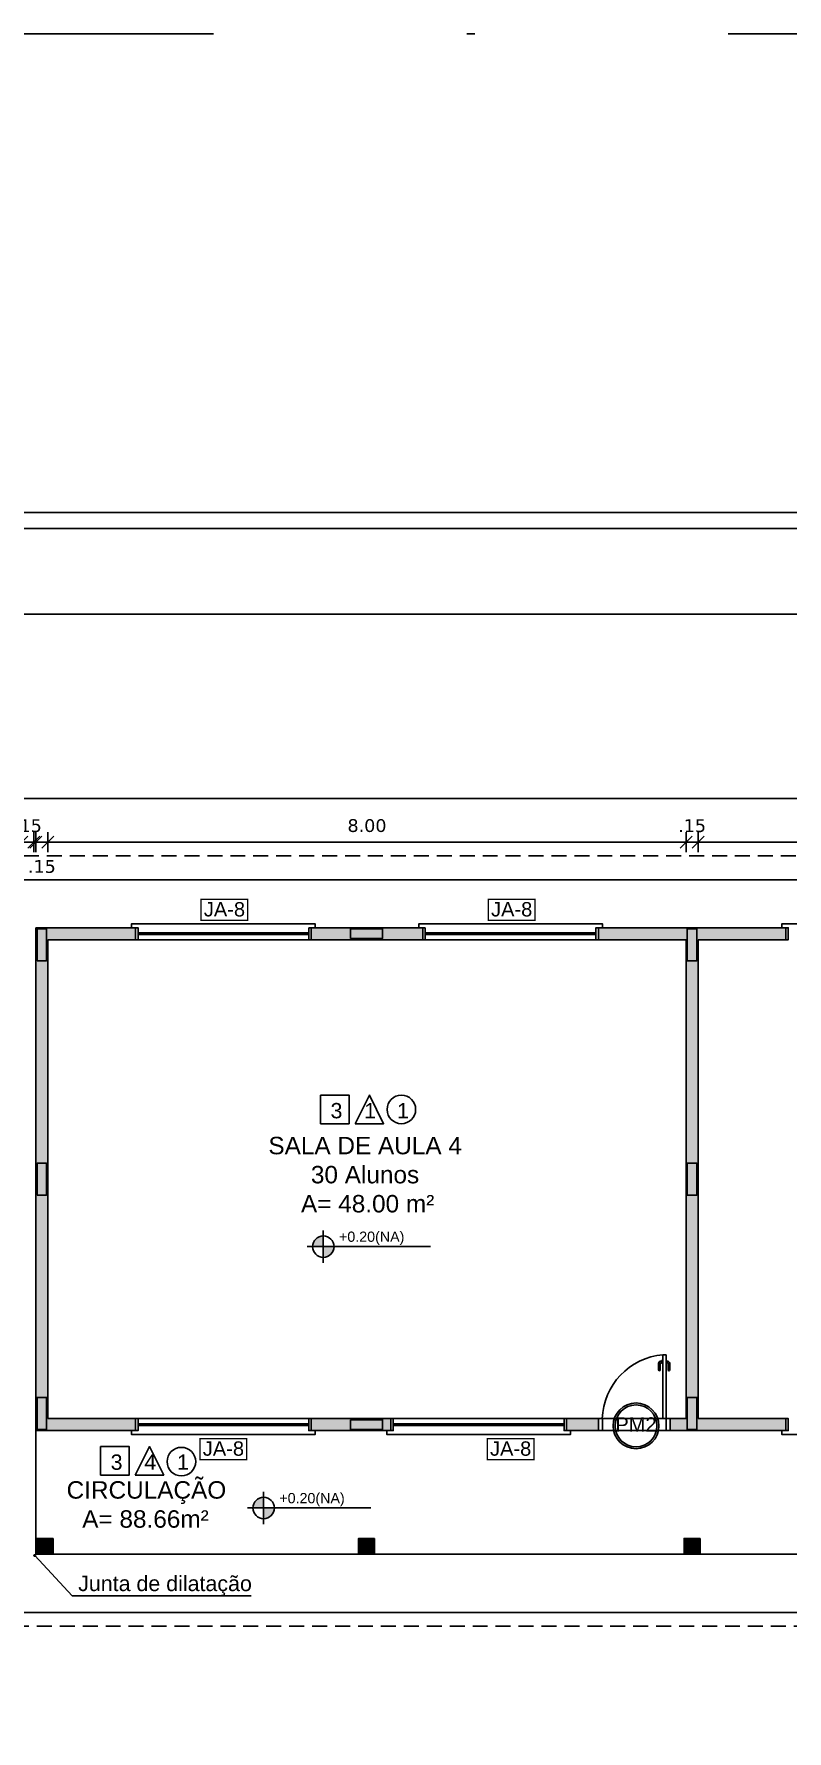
# Model space of a CAD drawing. Header units: millimetres. Extents: x 276 to 399, y 18 to 110.
# Drawn here: x 344.21 to 353.65, y 88.41 to 109.67 of the extents above; entities that cross this region are included whole.
import ezdxf

# ---------------------------------------------------------------- set-up
doc = ezdxf.new("R2010")
doc.units = ezdxf.units.MM
doc.header["$LTSCALE"] = 0.005
doc.header["$PDMODE"] = 3
for name, pattern in [('DASHDOT', [25.4, 12.7, -6.35, 0, -6.35]), ('HIDDEN', [9.525, 6.35, -3.175]), ('TRACEJADO_G', [0.375, 0.25, -0.125])]:
    doc.linetypes.add(name, pattern=pattern)
doc.layers.get('0').update_dxf_attribs({"linetype": 'CONTINUOUS'})
doc.layers.get('Defpoints').update_dxf_attribs({"linetype": 'CONTINUOUS'})
for name, color, linetype in [('A-COTAS', 1, 'CONTINUOUS'), ('A-HACHURAPARED', 254, 'CONTINUOUS'), ('A-MURO', 2, 'CONTINUOUS'), ('A-PAREDE', 5, 'CONTINUOUS'), ('A-PISOS-CTEL', 2, 'TRACEJADO_G'), ('A-PISOS-NIVEL', 1, 'CONTINUOUS'), ('A-PORTA', 3, 'CONTINUOUS'), ('A-SOLEIRA', 251, 'CONTINUOUS'), ('AR-ESQ', 2, 'CONTINUOUS'), ('AR-VEGETAÇÃO_árvores', 96, 'HIDDEN'), ('ARQ-CTA-1_100', 1, 'CONTINUOUS'), ('ARQ-PIS-VISTA', 8, 'CONTINUOUS'), ('ARQ-PISO-005', 13, 'CONTINUOUS'), ('ARQ-SMB-1_075', 1, 'CONTINUOUS'), ('ARQ-SMB-1_100', 1, 'CONTINUOUS'), ('ARQ-TXT-1_050', 2, 'CONTINUOUS'), ('ARQ-TXT-1_075', 2, 'CONTINUOUS'), ('ARQ-TXT-1_100', 2, 'CONTINUOUS')]:
    doc.layers.add(name, color=color, linetype=linetype)
doc.styles.add('A20', font='arial.ttf', dxfattribs={"height": 0.2})
doc.styles.add('ESC-50-A20', font='arial.ttf', dxfattribs={"height": 0.1})
doc.styles.add('FNDE Texto Cota 0100', font='verdana.ttf', dxfattribs={"height": 0.16})
doc.dimstyles.new('FNDE 1-0100', dxfattribs={"dimscale": 2.5, "dimtxt": 0.16, "dimasz": 0.05, "dimexe": 0.15, "dimexo": 0.15, "dimgap": 0.05, "dimtad": 1, "dimzin": 4, "dimdsep": 46, "dimtxsty": 'FNDE Texto Cota 0100', "dimblk": 'tic', "dimcen": 0.15, "dimdle": 0.15, "dimse1": 1, "dimse2": 1, "dimclrd": 251, "dimclre": 251, "dimclrt": 256, "dimaunit": 1, "dimadec": 3, "dimazin": 0, "dimtfac": 1, "dimtix": 1, "dimtmove": 2, "dimatfit": 3, "dimldrblk": 'tic', "dimfxl": 0.15, "dimtvp": 1, "dimtolj": 1, "dimtzin": 0, "dimarcsym": 0})

# ---------------------------------------------------------------- blocks, each defined once
blk = doc.blocks.new('tic')
at = {"color": 251}
for p, q in [((-1, 0), (1, 0)), ((0, -1), (0, 1))]:
    blk.add_line(p, q, dxfattribs=at)
blk.add_line((-0.6, -0.6), (0.6, 0.6))
blk = doc.blocks.new('*D81')
at = {"layer": 'ARQ-CTA-1_100', "color": 251, "lineweight": -2, "transparency": 16777216}
for p, q in [((344.105, 99.546), (343.98, 99.546)), ((344.23, 99.546), (344.38, 99.546)), ((344.505, 99.546), (344.63, 99.546))]:
    blk.add_line(p, q, dxfattribs=at)
at = {"layer": 'Defpoints', "color": 0, "transparency": 16777216}
for p in [(344.38, 99.546), (344.23, 97.921), (344.38, 97.921)]:
    blk.add_point(p, dxfattribs=at)
at = {"layer": 'ARQ-CTA-1_100', "color": 251, "lineweight": -2, "transparency": 16777216, "xscale": 0.125, "yscale": 0.125, "zscale": 0.125}
blk.add_blockref('tic', (344.23, 99.546), dxfattribs=at)
at = {"layer": 'ARQ-CTA-1_100', "color": 251, "lineweight": -2, "transparency": 16777216, "xscale": 0.125, "yscale": 0.125, "zscale": 0.125, "rotation": 180}
blk.add_blockref('tic', (344.38, 99.546), dxfattribs=at)
at = {"layer": 'ARQ-CTA-1_100', "transparency": 16777216, "insert": (344.305, 99.242), "char_height": 0.16, "attachment_point": 5, "style": 'FNDE Texto Cota 0100'}
blk.add_mtext('\\A1;.15', dxfattribs=at)
blk = doc.blocks.new('*D82')
at = {"layer": 'ARQ-CTA-1_100', "color": 251, "lineweight": -2, "transparency": 16777216}
blk.add_line((344.505, 99.546), (352.255, 99.546), dxfattribs=at)
at = {"layer": 'Defpoints', "color": 0, "transparency": 16777216}
for p in [(352.38, 99.546), (344.38, 97.921), (352.38, 97.921)]:
    blk.add_point(p, dxfattribs=at)
at = {"layer": 'ARQ-CTA-1_100', "color": 251, "lineweight": -2, "transparency": 16777216, "xscale": 0.125, "yscale": 0.125, "zscale": 0.125, "rotation": 180}
blk.add_blockref('tic', (344.38, 99.546), dxfattribs=at)
at = {"layer": 'ARQ-CTA-1_100', "color": 251, "lineweight": -2, "transparency": 16777216, "xscale": 0.125, "yscale": 0.125, "zscale": 0.125}
blk.add_blockref('tic', (352.38, 99.546), dxfattribs=at)
at = {"layer": 'ARQ-CTA-1_100', "transparency": 16777216, "insert": (348.38, 99.754), "char_height": 0.16, "attachment_point": 5, "style": 'FNDE Texto Cota 0100'}
blk.add_mtext('\\A1;8.00', dxfattribs=at)
blk = doc.blocks.new('*D83')
at = {"layer": 'ARQ-CTA-1_100', "color": 251, "lineweight": -2, "transparency": 16777216}
for p, q in [((352.255, 99.546), (352.13, 99.546)), ((352.38, 99.546), (352.53, 99.546)), ((352.655, 99.546), (352.78, 99.546))]:
    blk.add_line(p, q, dxfattribs=at)
at = {"layer": 'Defpoints', "color": 0, "transparency": 16777216}
for p in [(352.53, 99.546), (352.38, 97.921), (352.53, 97.921)]:
    blk.add_point(p, dxfattribs=at)
at = {"layer": 'ARQ-CTA-1_100', "color": 251, "lineweight": -2, "transparency": 16777216, "xscale": 0.125, "yscale": 0.125, "zscale": 0.125}
blk.add_blockref('tic', (352.38, 99.546), dxfattribs=at)
at = {"layer": 'ARQ-CTA-1_100', "color": 251, "lineweight": -2, "transparency": 16777216, "xscale": 0.125, "yscale": 0.125, "zscale": 0.125, "rotation": 180}
blk.add_blockref('tic', (352.53, 99.546), dxfattribs=at)
at = {"layer": 'ARQ-CTA-1_100', "transparency": 16777216, "insert": (352.455, 99.753), "char_height": 0.16, "attachment_point": 5, "style": 'FNDE Texto Cota 0100'}
blk.add_mtext('\\A1;.15', dxfattribs=at)
blk = doc.blocks.new('*D84')
at = {"layer": 'ARQ-CTA-1_100', "color": 251, "lineweight": -2, "transparency": 16777216}
blk.add_line((352.655, 99.546), (360.405, 99.546), dxfattribs=at)
at = {"layer": 'Defpoints', "color": 0, "transparency": 16777216}
for p in [(360.53, 99.546), (352.53, 97.921), (360.53, 97.921)]:
    blk.add_point(p, dxfattribs=at)
at = {"layer": 'ARQ-CTA-1_100', "color": 251, "lineweight": -2, "transparency": 16777216, "xscale": 0.125, "yscale": 0.125, "zscale": 0.125, "rotation": 180}
blk.add_blockref('tic', (352.53, 99.546), dxfattribs=at)
at = {"layer": 'ARQ-CTA-1_100', "color": 251, "lineweight": -2, "transparency": 16777216, "xscale": 0.125, "yscale": 0.125, "zscale": 0.125}
blk.add_blockref('tic', (360.53, 99.546), dxfattribs=at)
at = {"layer": 'ARQ-CTA-1_100', "transparency": 16777216, "insert": (356.53, 99.754), "char_height": 0.16, "attachment_point": 5, "style": 'FNDE Texto Cota 0100'}
blk.add_mtext('\\A1;8.00', dxfattribs=at)
blk = doc.blocks.new('*D99')
at = {"layer": 'ARQ-CTA-1_100', "color": 251, "lineweight": -2, "transparency": 16777216}
blk.add_line((311.755, 102.405), (368.705, 102.405), dxfattribs=at)
at = {"layer": 'Defpoints', "color": 0, "transparency": 16777216}
for p in [(368.83, 102.405), (311.63, 98.476), (368.83, 98.476)]:
    blk.add_point(p, dxfattribs=at)
at = {"layer": 'ARQ-CTA-1_100', "color": 251, "lineweight": -2, "transparency": 16777216, "xscale": 0.125, "yscale": 0.125, "zscale": 0.125, "rotation": 180}
blk.add_blockref('tic', (311.63, 102.405), dxfattribs=at)
at = {"layer": 'ARQ-CTA-1_100', "color": 251, "lineweight": -2, "transparency": 16777216, "xscale": 0.125, "yscale": 0.125, "zscale": 0.125}
blk.add_blockref('tic', (368.83, 102.405), dxfattribs=at)
at = {"layer": 'ARQ-CTA-1_100', "transparency": 16777216, "insert": (340.23, 102.613), "char_height": 0.16, "attachment_point": 5, "style": 'FNDE Texto Cota 0100'}
blk.add_mtext('\\A1;57.20', dxfattribs=at)
blk = doc.blocks.new('*D142')
at = {"layer": 'ARQ-CTA-1_100', "color": 251, "lineweight": -2, "transparency": 16777216}
blk.add_line((341.955, 89.899), (368.705, 89.899), dxfattribs=at)
at = {"layer": 'Defpoints', "color": 0, "transparency": 16777216}
for p in [(341.83, 91.543), (368.83, 91.543), (368.83, 89.899)]:
    blk.add_point(p, dxfattribs=at)
at = {"layer": 'ARQ-CTA-1_100', "color": 251, "lineweight": -2, "transparency": 16777216, "xscale": 0.125, "yscale": 0.125, "zscale": 0.125, "rotation": 180}
blk.add_blockref('tic', (341.83, 89.899), dxfattribs=at)
at = {"layer": 'ARQ-CTA-1_100', "color": 251, "lineweight": -2, "transparency": 16777216, "xscale": 0.125, "yscale": 0.125, "zscale": 0.125}
blk.add_blockref('tic', (368.83, 89.899), dxfattribs=at)
at = {"layer": 'ARQ-CTA-1_100', "transparency": 16777216, "insert": (355.33, 90.107), "char_height": 0.16, "attachment_point": 5, "style": 'FNDE Texto Cota 0100'}
blk.add_mtext('\\A1;27.00', dxfattribs=at)
blk = doc.blocks.new('FNDE-Nível Planta-1_100')
at = {"linetype": 'Continuous', "ltscale": 0.5}
h = blk.add_hatch(color=1, dxfattribs=at)
h.paths.add_polyline_path([(135.657, 7.813), (135.657, 7.981, 0.414214), (135.489, 7.813)])
h.paths.add_polyline_path([(135.657, 7.813), (135.657, 7.645, 0.414214), (135.825, 7.813)])
at = {"color": 1}
for p, q in [((135.657, 8.065), (135.657, 7.561)), ((135.405, 7.813), (135.825, 7.813)), ((135.825, 7.813), (137.338, 7.813))]:
    blk.add_line(p, q, dxfattribs=at)
blk.add_circle((135.657, 7.813), 0.168, dxfattribs=at)
blk = doc.blocks.new('*D162')
at = {"layer": 'ARQ-CTA-1_100', "color": 251, "lineweight": -2, "transparency": 16777216}
blk.add_line((311.755, 100.095), (368.705, 100.095), dxfattribs=at)
at = {"layer": 'Defpoints', "color": 0, "transparency": 16777216}
for p in [(368.83, 100.095), (311.63, 96.166), (368.83, 96.166)]:
    blk.add_point(p, dxfattribs=at)
at = {"layer": 'ARQ-CTA-1_100', "color": 251, "lineweight": -2, "transparency": 16777216, "xscale": 0.125, "yscale": 0.125, "zscale": 0.125, "rotation": 180}
blk.add_blockref('tic', (311.63, 100.095), dxfattribs=at)
at = {"layer": 'ARQ-CTA-1_100', "color": 251, "lineweight": -2, "transparency": 16777216, "xscale": 0.125, "yscale": 0.125, "zscale": 0.125}
blk.add_blockref('tic', (368.83, 100.095), dxfattribs=at)
at = {"layer": 'ARQ-CTA-1_100', "transparency": 16777216, "insert": (340.23, 100.303), "char_height": 0.16, "attachment_point": 5, "style": 'FNDE Texto Cota 0100'}
blk.add_mtext('\\A1;57.20', dxfattribs=at)
blk = doc.blocks.new('*D164')
at = {"layer": 'ARQ-CTA-1_100', "color": 251, "lineweight": -2, "transparency": 16777216}
for p, q in [((343.93, 99.546), (343.805, 99.546)), ((344.055, 99.546), (344.205, 99.546)), ((344.33, 99.546), (344.455, 99.546))]:
    blk.add_line(p, q, dxfattribs=at)
at = {"layer": 'Defpoints', "color": 0, "transparency": 16777216}
for p in [(344.205, 99.546), (344.055, 98.326), (344.205, 98.326)]:
    blk.add_point(p, dxfattribs=at)
at = {"layer": 'ARQ-CTA-1_100', "color": 251, "lineweight": -2, "transparency": 16777216, "xscale": 0.125, "yscale": 0.125, "zscale": 0.125}
blk.add_blockref('tic', (344.055, 99.546), dxfattribs=at)
at = {"layer": 'ARQ-CTA-1_100', "color": 251, "lineweight": -2, "transparency": 16777216, "xscale": 0.125, "yscale": 0.125, "zscale": 0.125, "rotation": 180}
blk.add_blockref('tic', (344.205, 99.546), dxfattribs=at)
at = {"layer": 'ARQ-CTA-1_100', "transparency": 16777216, "insert": (344.13, 99.753), "char_height": 0.16, "attachment_point": 5, "style": 'FNDE Texto Cota 0100'}
blk.add_mtext('\\A1;.15', dxfattribs=at)

msp = doc.modelspace()

# ---------------------------------------------------------------- hatches: boundary and pattern name
at = {"layer": 'A-COTAS'}
h = msp.add_hatch(color=253, dxfattribs=at)
h.dxf.hatch_style = 1
h.paths.add_polyline_path([(344.245, 98.061), (344.365, 98.061), (344.365, 98.461), (344.245, 98.461)])
h = msp.add_hatch(color=253, dxfattribs=at)
h.dxf.hatch_style = 1
h.paths.add_polyline_path([(348.175, 98.461), (348.175, 98.341), (348.575, 98.341), (348.575, 98.461)])
h = msp.add_hatch(color=253, dxfattribs=at)
h.dxf.hatch_style = 1
h.paths.add_polyline_path([(352.395, 98.061), (352.515, 98.061), (352.515, 98.461), (352.395, 98.461)])
h = msp.add_hatch(color=253, dxfattribs=at)
h.dxf.hatch_style = 1
h.paths.add_polyline_path([(344.245, 95.126), (344.365, 95.126), (344.365, 95.526), (344.245, 95.526)])
h = msp.add_hatch(color=253, dxfattribs=at)
h.dxf.hatch_style = 1
h.paths.add_polyline_path([(352.395, 95.126), (352.515, 95.126), (352.515, 95.526), (352.395, 95.526)])
h = msp.add_hatch(color=253, dxfattribs=at)
h.dxf.hatch_style = 1
h.paths.add_polyline_path([(344.245, 92.191), (344.365, 92.191), (344.365, 92.591), (344.245, 92.591)])
h = msp.add_hatch(color=253, dxfattribs=at)
h.dxf.hatch_style = 1
h.paths.add_polyline_path([(352.395, 92.191), (352.515, 92.191), (352.515, 92.591), (352.395, 92.591)])
h = msp.add_hatch(color=253, dxfattribs=at)
h.dxf.hatch_style = 1
h.paths.add_polyline_path([(348.175, 92.311), (348.175, 92.191), (348.575, 92.191), (348.575, 92.311)])
h = msp.add_hatch(color=253, dxfattribs=at)
h.dxf.hatch_style = 1
h.paths.add_polyline_path([(344.445, 90.826), (344.245, 90.826), (344.245, 90.626), (344.445, 90.626)])
h = msp.add_hatch(color=253, dxfattribs=at)
h.dxf.hatch_style = 1
h.paths.add_polyline_path([(348.475, 90.826), (348.275, 90.826), (348.275, 90.626), (348.475, 90.626)])
h = msp.add_hatch(color=253, dxfattribs=at)
h.dxf.hatch_style = 1
h.paths.add_polyline_path([(352.555, 90.826), (352.355, 90.826), (352.355, 90.626), (352.555, 90.626)])
at = {"layer": 'A-HACHURAPARED'}
h = msp.add_hatch(color=6, dxfattribs=at)
h.set_gradient(color1=(173, 173, 173), color2=(173, 173, 173), tint=1)
h.paths.add_polyline_path([(352.515, 98.457), (352.395, 98.457), (352.395, 98.057), (352.515, 98.057)])
h = msp.add_hatch(color=6, dxfattribs=at)
h.set_gradient(color1=(173, 173, 173), color2=(173, 173, 173), tint=1)
h.paths.add_polyline_path([(352.515, 95.522), (352.395, 95.522), (352.395, 95.122), (352.515, 95.122)])
at = {"layer": 'AR-VEGETAÇÃO_árvores'}
h = msp.add_hatch(color=253, dxfattribs=at)
h.dxf.hatch_style = 1
h.paths.add_polyline_path([(345.48, 98.326), (345.48, 98.476), (344.23, 98.476), (344.23, 92.176), (345.48, 92.176), (345.48, 92.326), (344.38, 92.326), (344.38, 98.326)])
h = msp.add_hatch(color=253, dxfattribs=at)
h.dxf.hatch_style = 1
h.paths.add_polyline_path([(348.175, 98.461), (348.375, 98.461), (348.375, 98.476), (347.68, 98.476), (347.68, 98.326), (348.375, 98.326), (348.375, 98.341), (348.175, 98.341)])
h.paths.add_polyline_path([(349.08, 98.476), (348.375, 98.476), (348.375, 98.461), (348.575, 98.461), (348.575, 98.341), (348.375, 98.341), (348.375, 98.326), (349.08, 98.326)])
h = msp.add_hatch(color=253, dxfattribs=at)
h.dxf.hatch_style = 1
h.paths.add_polyline_path([(352.395, 98.461), (352.455, 98.461), (352.455, 98.476), (351.28, 98.476), (351.28, 98.326), (352.38, 98.326), (352.38, 92.326), (352.18, 92.326), (352.18, 92.251), (352.395, 92.251), (352.395, 92.591), (352.455, 92.591), (352.455, 98.061), (352.395, 98.061)])
h.paths.add_polyline_path([(353.63, 98.476), (352.455, 98.476), (352.455, 98.461), (352.515, 98.461), (352.515, 98.061), (352.455, 98.061), (352.455, 92.591), (352.515, 92.591), (352.515, 92.251), (353.63, 92.251), (353.63, 92.326), (352.53, 92.326), (352.53, 98.326), (353.63, 98.326)])
h.paths.add_polyline_path([(353.63, 92.251), (352.515, 92.251), (352.515, 92.191), (352.455, 92.191), (352.455, 92.176), (353.63, 92.176)])
h.paths.add_polyline_path([(352.395, 92.251), (352.18, 92.251), (352.18, 92.176), (352.455, 92.176), (352.455, 92.191), (352.395, 92.191)])
h = msp.add_hatch(color=253, dxfattribs=at)
h.dxf.hatch_style = 1
h.paths.add_polyline_path([(348.175, 92.311), (348.375, 92.311), (348.375, 92.326), (347.68, 92.326), (347.68, 92.251), (348.175, 92.251)])
h.paths.add_polyline_path([(348.175, 92.251), (347.68, 92.251), (347.68, 92.176), (348.375, 92.176), (348.375, 92.191), (348.175, 92.191)])
h.paths.add_polyline_path([(348.68, 92.251), (348.575, 92.251), (348.575, 92.191), (348.375, 92.191), (348.375, 92.176), (348.68, 92.176)])
h.paths.add_polyline_path([(348.68, 92.326), (348.375, 92.326), (348.375, 92.311), (348.575, 92.311), (348.575, 92.251), (348.68, 92.251)])
h = msp.add_hatch(color=253, dxfattribs=at)
h.dxf.hatch_style = 1
h.paths.add_polyline_path([(351.28, 92.326), (350.88, 92.326), (350.88, 92.251), (351.28, 92.251)])
h.paths.add_polyline_path([(351.28, 92.251), (350.88, 92.251), (350.88, 92.176), (351.28, 92.176)])
h = msp.add_hatch(color=253, dxfattribs=at)
h.dxf.hatch_style = 1
edge = h.paths.add_edge_path()
edge.add_arc((344.216, 90.611), 0.00991, 0, 360)
at = {"layer": 'ARQ-SMB-1_100'}
h = msp.add_hatch(color=252, dxfattribs=at)
edge = h.paths.add_edge_path()
edge.add_arc((351.752, 92.235), 0.287, 0, 360)
edge = h.paths.add_edge_path(flags=17)
edge.add_arc((351.752, 92.235), 0.262, 0, 360)

# ---------------------------------------------------------------- linework, layer by layer
at = {"linetype": 'DASHDOT', "ltscale": 100}
msp.add_lwpolyline([(276.105, 109.673), (398.714, 109.673), (398.714, 17.53), (276.105, 17.53)], close=True, dxfattribs=at)
at = {"layer": 'A-MURO'}
for p, q in [((294.03, 103.676), (374.03, 103.676)), ((294.23, 103.476), (373.83, 103.476))]:
    msp.add_line(p, q, dxfattribs=at)
at = {"layer": 'A-PAREDE'}
for p, q in [((344.23, 95.326), (344.23, 98.476)), ((344.23, 98.476), (345.48, 98.476)), ((345.48, 98.326), (345.48, 98.476)), ((351.28, 98.326), (351.28, 98.476)), ((353.63, 98.326), (353.63, 98.476)), ((344.23, 92.326), (344.23, 98.326)), ((344.23, 92.176), (344.23, 98.326)), ((344.38, 92.326), (344.38, 98.326)), ((344.38, 92.326), (344.38, 98.326)), ((345.48, 98.326), (344.38, 98.326)), ((352.38, 98.326), (352.38, 92.326)), ((352.53, 92.326), (352.53, 98.326)), ((353.63, 98.326), (352.53, 98.326)), ((345.48, 92.326), (344.38, 92.326)), ((345.48, 92.326), (345.48, 92.176)), ((347.68, 92.326), (348.68, 92.326)), ((347.68, 92.326), (347.68, 92.176)), ((348.68, 92.326), (348.68, 92.176)), ((350.88, 92.176), (350.88, 92.326)), ((352.18, 92.326), (352.18, 92.176)), ((352.38, 92.326), (352.18, 92.326)), ((353.63, 92.326), (352.53, 92.326)), ((353.63, 92.326), (353.63, 92.176)), ((344.23, 92.176), (345.48, 92.176)), ((347.68, 92.176), (348.68, 92.176)), ((353.63, 92.176), (352.174, 92.176))]:
    msp.add_line(p, q, dxfattribs=at)
for points in [[(344.245, 98.061), (344.365, 98.061), (344.365, 98.461), (344.245, 98.461)], [(349.08, 98.476), (349.08, 98.326), (347.68, 98.326), (347.68, 98.476)], [(348.175, 98.461), (348.175, 98.341), (348.575, 98.341), (348.575, 98.461)], [(352.395, 98.061), (352.515, 98.061), (352.515, 98.461), (352.395, 98.461)], [(344.245, 95.126), (344.365, 95.126), (344.365, 95.526), (344.245, 95.526)], [(352.395, 95.126), (352.515, 95.126), (352.515, 95.526), (352.395, 95.526)], [(344.245, 92.191), (344.365, 92.191), (344.365, 92.591), (344.245, 92.591)], [(352.395, 92.191), (352.515, 92.191), (352.515, 92.591), (352.395, 92.591)], [(348.175, 92.311), (348.175, 92.191), (348.575, 92.191), (348.575, 92.311)], [(351.28, 92.326), (350.88, 92.326), (350.88, 92.176), (351.28, 92.176)], [(344.445, 90.826), (344.245, 90.826), (344.245, 90.626), (344.445, 90.626)], [(348.475, 90.826), (348.275, 90.826), (348.275, 90.626), (348.475, 90.626)], [(352.555, 90.826), (352.355, 90.826), (352.355, 90.626), (352.555, 90.626)]]:
    msp.add_lwpolyline(points, close=True, dxfattribs=at)
for points in [[(353.63, 98.476), (351.28, 98.476)], [(352.38, 92.326), (352.38, 92.326), (352.38, 98.326), (351.28, 98.326)]]:
    msp.add_lwpolyline(points, dxfattribs=at)
at = {"layer": 'A-PISOS-CTEL', "color": 1, "linetype": 'TRACEJADO_G', "ltscale": 150}
msp.add_lwpolyline([(310.73, 99.376), (369.73, 99.376), (369.73, 89.726), (310.73, 89.726)], close=True, dxfattribs=at)
at = {"layer": 'A-PISOS-NIVEL', "color": 1}
msp.add_line((368.83, 90.626), (344.23, 90.626), dxfattribs=at)
at = {"layer": 'A-PORTA', "color": 1}
for p, q in [((352.034, 92.936), (352.034, 93.016)), ((352.054, 92.936), (352.054, 93.016)), ((352.064, 93.046), (352.079, 93.046)), ((352.064, 93.026), (352.079, 93.026)), ((352.079, 93.011), (352.079, 93.061)), ((352.079, 93.061), (352.084, 93.061)), ((352.079, 93.011), (352.084, 93.011)), ((352.129, 93.061), (352.124, 93.061)), ((352.129, 93.011), (352.124, 93.011)), ((352.129, 93.011), (352.129, 93.061)), ((352.144, 93.046), (352.129, 93.046)), ((352.144, 93.026), (352.129, 93.026)), ((352.154, 92.936), (352.154, 93.016)), ((352.174, 92.936), (352.174, 93.016))]:
    msp.add_line(p, q, dxfattribs=at)
for centre, radius, start, end in [((352.159, 92.299), 0.83, 94.7788, 178.1499), ((352.064, 93.016), 0.03, 90, 180), ((352.044, 92.936), 0.01, 180, 0), ((352.064, 93.016), 0.01, 90, 180), ((352.144, 93.016), 0.03, 0, 90), ((352.144, 93.016), 0.01, 0, 90), ((352.164, 92.936), 0.01, 180, 0)]:
    msp.add_arc(centre, radius, start, end, dxfattribs=at)
at = {"layer": 'A-SOLEIRA'}
for p, q in [((352.09, 92.326), (351.33, 92.326)), ((351.33, 92.176), (352.13, 92.176))]:
    msp.add_line(p, q, dxfattribs=at)
at = {"layer": 'AR-ESQ'}
for p, q in [((345.51, 98.411), (347.65, 98.411)), ((345.51, 98.391), (347.65, 98.391)), ((351.25, 98.411), (349.11, 98.411)), ((351.25, 98.391), (349.11, 98.391)), ((352.09, 92.326), (352.09, 93.126)), ((352.09, 93.126), (352.13, 93.126)), ((352.13, 92.326), (352.13, 93.126)), ((351.28, 92.326), (351.33, 92.326)), ((351.33, 92.326), (351.33, 92.176)), ((352.09, 92.326), (352.13, 92.326)), ((352.13, 92.326), (352.13, 92.176)), ((352.13, 92.326), (352.18, 92.326)), ((345.51, 92.261), (347.65, 92.261)), ((345.51, 92.241), (347.65, 92.241)), ((348.71, 92.261), (350.85, 92.261)), ((348.71, 92.241), (350.85, 92.241)), ((351.28, 92.176), (351.33, 92.176)), ((352.13, 92.176), (352.18, 92.176))]:
    msp.add_line(p, q, dxfattribs=at)
at = {"layer": 'AR-ESQ', "color": 1}
for p, q in [((345.51, 98.326), (347.65, 98.326)), ((351.25, 98.326), (349.11, 98.326)), ((345.51, 92.326), (347.65, 92.326)), ((348.71, 92.326), (350.85, 92.326))]:
    msp.add_line(p, q, dxfattribs=at)
for points in [[(345.43, 98.476), (345.43, 98.526), (347.73, 98.526), (347.73, 98.476)], [(349.03, 98.476), (349.03, 98.526), (351.33, 98.526), (351.33, 98.476)], [(353.58, 98.476), (353.58, 98.526), (355.88, 98.526), (355.88, 98.476)], [(345.43, 92.176), (345.43, 92.126), (347.73, 92.126), (347.73, 92.176)], [(348.63, 92.176), (348.63, 92.126), (350.93, 92.126), (350.93, 92.176)], [(353.58, 92.176), (353.58, 92.126), (355.88, 92.126), (355.88, 92.176)]]:
    msp.add_lwpolyline(points, dxfattribs=at)
at = {"layer": 'AR-ESQ'}
for points in [[(345.48, 98.476), (345.51, 98.476), (345.51, 98.326), (345.48, 98.326)], [(347.65, 98.476), (347.68, 98.476), (347.68, 98.326), (347.65, 98.326)], [(349.11, 98.476), (349.08, 98.476), (349.08, 98.326), (349.11, 98.326)], [(351.28, 98.476), (351.25, 98.476), (351.25, 98.326), (351.28, 98.326)], [(353.63, 98.476), (353.66, 98.476), (353.66, 98.326), (353.63, 98.326)], [(345.48, 92.326), (345.51, 92.326), (345.51, 92.176), (345.48, 92.176)], [(347.65, 92.326), (347.68, 92.326), (347.68, 92.176), (347.65, 92.176)], [(348.68, 92.326), (348.71, 92.326), (348.71, 92.176), (348.68, 92.176)], [(350.85, 92.326), (350.88, 92.326), (350.88, 92.176), (350.85, 92.176)], [(353.63, 92.326), (353.66, 92.326), (353.66, 92.176), (353.63, 92.176)]]:
    msp.add_lwpolyline(points, close=True, dxfattribs=at)
at = {"layer": 'ARQ-PIS-VISTA'}
msp.add_line((344.23, 92.176), (344.23, 90.626), dxfattribs=at)
msp.add_lwpolyline([(344.216, 90.611), (344.685, 90.106), (346.929, 90.106)], dxfattribs=at)
msp.add_circle((344.216, 90.611), 0.00991, dxfattribs=at)
at = {"layer": 'ARQ-PISO-005'}
msp.add_line((369.43, 99.076), (311.03, 99.076), dxfattribs=at)
at = {"layer": 'ARQ-SMB-1_100', "color": 252, "ltscale": 10, "const_width": 0.0167}
for points in [[(346.3, 98.569), (346.885, 98.569), (346.885, 98.832), (346.3, 98.832)], [(349.9, 98.569), (350.485, 98.569), (350.485, 98.832), (349.9, 98.832)], [(346.288, 91.813), (346.872, 91.813), (346.872, 92.076), (346.288, 92.076)], [(349.888, 91.813), (350.472, 91.813), (350.472, 92.076), (349.888, 92.076)]]:
    msp.add_lwpolyline(points, close=True, dxfattribs=at)
at = {"layer": 'ARQ-SMB-1_100'}
for points in [[(347.798, 96.379), (348.156, 96.379), (348.156, 96.02), (347.798, 96.02)], [(345.041, 91.976), (345.4, 91.976), (345.4, 91.618), (345.041, 91.618)]]:
    msp.add_lwpolyline(points, close=True, dxfattribs=at)
for points in [[(348.23, 96.02), (348.41, 96.379), (348.589, 96.02), (348.23, 96.02)], [(345.474, 91.618), (345.653, 91.976), (345.832, 91.618), (345.474, 91.618)]]:
    msp.add_lwpolyline(points, dxfattribs=at)
for centre in [(348.811, 96.199), (346.054, 91.787)]:
    msp.add_circle(centre, 0.179, dxfattribs=at)
at = {"layer": 'ARQ-SMB-1_100', "color": 252}
for radius in [0.287, 0.262]:
    msp.add_circle((351.752, 92.235), radius, dxfattribs=at)

# ---------------------------------------------------------------- block references
at = {"layer": 'ARQ-SMB-1_100', "xscale": 0.8, "yscale": 0.8, "zscale": 0.8}
for p in [(239.307, 88.23), (238.559, 84.956)]:
    msp.add_blockref('FNDE-Nível Planta-1_100', p, dxfattribs=at)

# ---------------------------------------------------------------- texts
at = {"layer": 'ARQ-SMB-1_075', "style": 'ESC-50-A20'}
for tag, p in [('JA-8', (346.335, 98.617)), ('JA-8', (349.935, 98.617)), ('PM2', (351.493, 92.162, 0.146)), ('JA-8', (346.322, 91.861)), ('JA-8', (349.922, 91.861))]:
    msp.add_attdef(tag, p, '', height=0.18, dxfattribs=at)
at = {"layer": 'ARQ-SMB-1_100', "style": 'ESC-50-A20'}
for p in [(348.029, 94.541), (347.281, 91.266)]:
    msp.add_attdef('+0.20(NA)', p, 'NA', height=0.128, dxfattribs=at)
at = {"layer": 'ARQ-TXT-1_050', "char_height": 0.21845, "attachment_point": 1, "style": 'ESC-50-A20'}
for s, insert in [('\\pi0.53222;SALA DE AULA 4\\P\\pi1.0649;30 Alunos      \\P\\pi0.94075;A= 48.00 m²', (346.612, 95.856)), ('\\pi0.74523;CIRCULAÇÃO     \\P\\pi0.94075;A= 88.66m²', (343.87, 91.542))]:
    msp.add_mtext_dynamic_manual_height_columns(s, width=3.27851, gutter_width=1, heights=[0], dxfattribs=dict(at, insert=insert))
at = {"layer": 'ARQ-TXT-1_075', "style": 'ESC-50-A20'}
msp.add_text('Junta de dilatação', height=0.192, dxfattribs=at).set_placement((344.76, 90.165))
at = {"layer": 'ARQ-TXT-1_100', "char_height": 0.192, "width": 0.138, "attachment_point": 1, "style": 'A20'}
for s, insert in [('3', (347.923, 96.28)), ('1', (348.345, 96.28)), ('1', (348.757, 96.28)), ('3', (345.167, 91.877)), ('4', (345.589, 91.877)), ('1', (346, 91.877))]:
    msp.add_mtext(s, dxfattribs=dict(at, insert=insert))

# ---------------------------------------------------------------- dimensions: what is measured, and where the dimension line sits
at = {"layer": 'ARQ-CTA-1_100'}
for base, p1, p2, picture, middle in [((368.83, 102.405), (311.63, 98.476), (368.83, 98.476), '*D99', (340.23, 102.613)), ((368.83, 100.095), (311.63, 96.166), (368.83, 96.166), '*D162', (340.23, 100.303)), ((344.205, 99.546), (344.055, 98.326), (344.205, 98.326), '*D164', (344.13, 99.753)), ((352.38, 99.546), (344.38, 97.921), (352.38, 97.921), '*D82', (348.38, 99.754)), ((352.53, 99.546), (352.38, 97.921), (352.53, 97.921), '*D83', (352.455, 99.753)), ((360.53, 99.546), (352.53, 97.921), (360.53, 97.921), '*D84', (356.53, 99.754)), ((368.83, 89.899), (341.83, 91.543), (368.83, 91.543), '*D142', (355.33, 90.107))]:
    dim = msp.add_linear_dim(base=base, p1=p1, p2=p2, dimstyle='FNDE 1-0100', dxfattribs=at)
    dim.commit()
    dim.dimension.update_dxf_attribs({"geometry": picture, "text_midpoint": middle})
dim = msp.add_linear_dim(base=(344.38, 99.546), p1=(344.23, 97.921), p2=(344.38, 97.921), dimstyle='FNDE 1-0100', dxfattribs=at)
dim.commit()
dim.dimension.update_dxf_attribs({"geometry": '*D81', "text_midpoint": (344.305, 99.242), "dimtype": 160})

doc.saveas('drawing.dxf')
